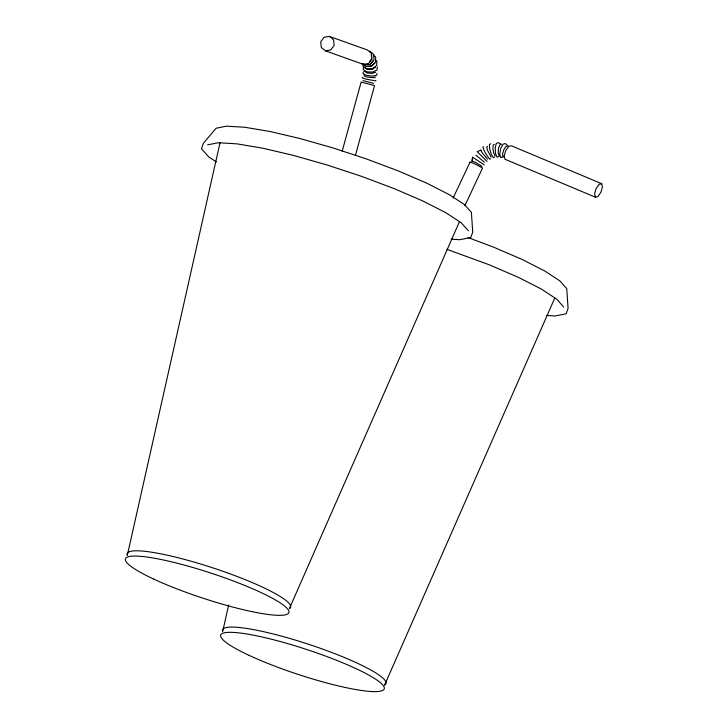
<?xml version="1.0" encoding="UTF-8"?>
<svg xmlns="http://www.w3.org/2000/svg" width="728" height="728" viewBox="0 0 728 728"><rect width="100%" height="100%" fill="white"/><g stroke="black" fill="none" stroke-linecap="round" stroke-linejoin="round"><path stroke-width="1.09" d="M363.072 64.055L362.926 66.139L366.73 68.887L372.408 68.614L376.631 65.475L376.922 61.316L375.402 60.215M363.591 66.503L363.208 69.588L366.985 71.899L372.7 72.063L377.004 69.997L377.386 66.903M481.89 166.348L475.129 162.126L472.035 161.334L472.59 157.239L484.266 164.901M472.035 161.334L472.59 157.239M362.335 77.414L362.253 77.932L366.148 79.161L375.748 80.908L375.83 80.398M363.29 71.763L362.981 73.61L366.785 75.403L372.463 76.085L376.704 75.266L377.013 73.41M364.228 74.911L364.064 75.867L367.13 77.077L374.966 77.714L375.138 76.768M219.993 142.843L127.3 555.373A86.068 13.168 18.2 0 1 213.313 568.031A86.068 13.168 18.2 0 1 289.316 608.754L459.441 221.74M228.638 605.023L222.659 631.64A86.068 13.168 18.2 0 1 308.663 644.307A86.068 13.168 18.2 0 1 384.675 685.021M342.233 151.042L361.134 82.073L374.547 85.567L355.355 155.637M469.888 162.662L470.07 162.098L473.864 163.427L482.573 167.986L464.955 205.496M384.63 685.012L554.791 298.007M453.125 198.025L470.07 162.098M369.478 61.844L371.671 58.922M370.479 63.791L373.528 60.397M374.856 63.245L371.562 66.102L367.049 66.475M483.656 146.765L482.892 147.247L484.393 151.096L487.278 156.056L489.862 159.214L490.627 158.731M375.557 67.267L372.135 69.378L367.567 69.424L364.546 67.395M487.542 146.364L486.732 146.856L487.442 150.177L491.136 157.021M490.69 143.762L489.407 144.463L489.662 148.84L491.309 154.336L493.375 157.712L494.658 157.011M494.458 144.399L493.22 145.008L492.901 148.621L493.693 153.126L495.131 155.883M487.087 161.425L477.159 151.606L481.208 150.059L480.789 150.323L482.446 153.089L487.469 159.159M498.889 156.374L497.069 157.166L495.54 153.699L495.213 148.012L496.259 143.434L498.089 142.652L501.483 144.281L499.808 144.899L498.443 148.53L498.189 153.053L499.19 155.81M375.603 72.209L372.163 73.373L367.594 73.046L364.573 71.399M503.048 156.875L500.691 157.594L499.699 154.19L500.655 148.658L502.993 144.235L505.35 143.516L507.962 145.964L505.924 146.492L503.694 149.913L502.566 154.209L503.212 156.884M601.683 183.693L599.08 184.33L596.141 188.534L594.585 193.848L595.331 197.161L597.934 196.533L600.873 192.319L602.429 187.005L601.683 183.693L511.302 145.755L508.69 146.392L505.751 150.596L504.204 155.91L504.941 159.223L595.331 197.161M207.617 144.854L218.273 142.733L237.019 143.862L262.581 148.166L293.229 155.346L326.863 164.919L361.188 176.231L393.875 188.507L422.695 200.919L445.682 212.612L461.261 222.795L468.386 230.776M329.402 36.4L324.078 37.274L320.72 41.869L321.285 47.484L325.443 50.833L363.263 64.355L368.586 63.482L371.944 58.886L371.38 53.271L367.221 49.923L329.402 36.4L333.561 39.749L334.134 45.364L330.767 49.959L325.443 50.833M451.224 239.184L459.832 239.703L470.834 237.51L472.718 232.105L471.407 212.358L464.428 204.55L449.176 194.585L426.672 183.128L398.462 170.98L366.457 158.959L332.851 147.884L299.927 138.511L269.924 131.486L244.89 127.273L226.535 126.172L216.107 128.246L203.339 143.352L201.456 148.749L208.809 156.993L216.389 161.944M546.573 315.452L555.182 315.97L566.184 313.777L568.067 308.381L566.757 288.634L559.787 280.826L544.526 270.852L522.021 259.405L493.812 247.256L468.004 237.556M362.972 80.617L373.701 83.411M446.883 249.322L489.225 264.783L518.045 277.195L541.031 288.889L556.611 299.072L563.736 307.043M475.885 155.228L484.484 162.198M373.309 55.173L375.657 57.03L375.603 62.007L371.626 65.957L366.048 66.576L362.144 63.491M369.606 51.033L373.664 54.327L374.001 59.823L370.397 64.292L364.983 65.12L363.354 63.8M371.262 54.445L371.462 56.684M249.176 655.409A86.068 13.168 18.2 0 0 382.937 690.299A86.068 13.168 18.2 0 0 275.321 640.212A86.068 13.168 18.2 0 0 249.176 655.409M153.826 579.133A86.068 13.168 18.2 0 0 287.587 614.023A86.068 13.168 18.2 0 0 179.971 563.945A86.068 13.168 18.2 0 0 153.826 579.133"/></g></svg>
